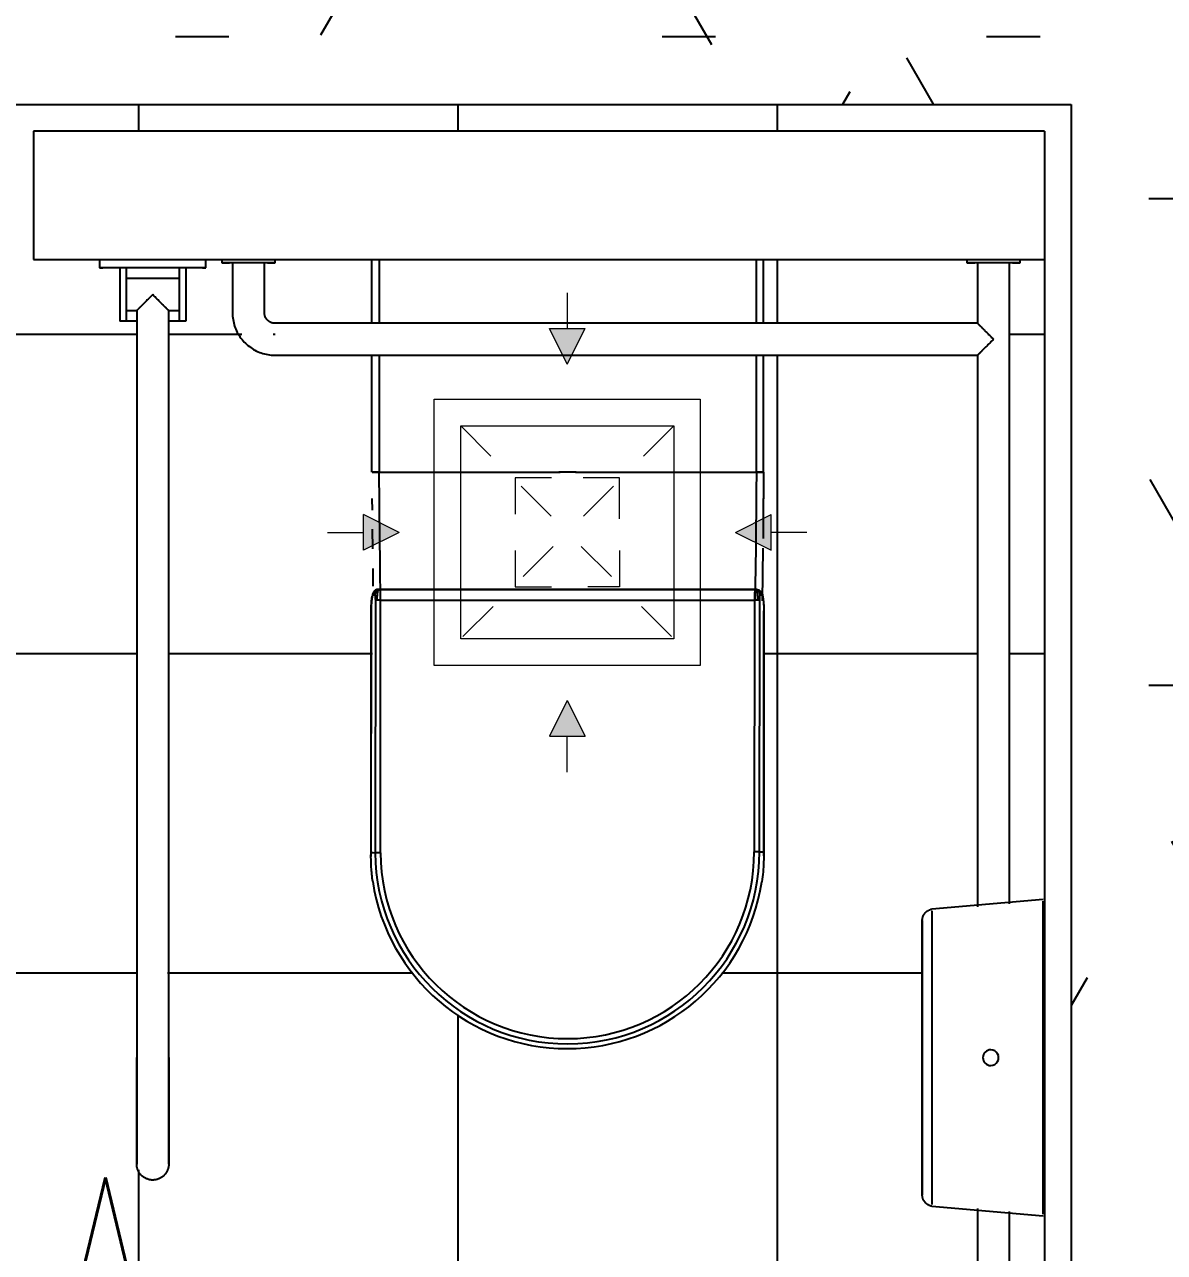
# Model space of a CAD drawing. Header units: millimetres. Extents: x -92759 to 184353, y -15225 to 86714.
# Drawn here: x 56768 to 57839, y 75162 to 76316 of the extents above; entities that cross this region are included whole.
import ezdxf

# ---------------------------------------------------------------- set-up
doc = ezdxf.new("R2010")
doc.units = ezdxf.units.MM
doc.linetypes.add('Aligning Line', pattern=[3.2004, 1.6002, -1.6002])
for name, color, linetype in [('0-1', 9, 'Continuous'), ('0-L4A', 1, 'Continuous'), ('A-_FLORPATT_H-1', 9, 'Continuous'), ('A-_GENM----_M', 9, 'Continuous'), ('A-_WALL----_E', 8, 'Continuous'), ('A-_WALL----_H-1', 9, 'Continuous'), ('A-_WALLPRTN_E', 8, 'Continuous'), ('A_--------_E-', 8, 'Continuous'), ('E-legend', 1, 'Continuous'), ('M-_SANIFIXR_E', 9, 'Continuous')]:
    doc.layers.add(name, color=color, linetype=linetype)
doc.layers.add('M-ACMV_EAG', color=7, linetype='Continuous', lineweight=25, true_color=0x999900)
doc.layers.add('M-ACMV_FCU-1', color=86, linetype='Continuous', lineweight=9)
doc.styles.add('Simplex', font='simplex_.ttf', dxfattribs={"width": 0.7, "height": 450})
pattern_1 = [(0, (-11670.95, 40338.29), (609.6, 152.4), [50.292, -406.908, 50.292, -406.908, -2438.4]), (0, (-11670.95, 40338.29), (609.6, 152.4), [-914.4, 50.292, -864.108, 50.292, -406.908, -1066.8]), (0, (-11670.95, 40338.29), (609.6, 152.4), [-2286, 50.292, -254.508, 50.292, -711.708]), (120, (-11442.35, 40414.49), (-436.7823, 451.7291), [50.292, -406.908, 50.292, -406.908, -2438.4]), (120, (-11442.35, 40414.49), (-436.7823, 451.7291), [-914.4, 50.292, -864.108, 50.292, -406.908, -1066.8]), (120, (-11442.35, 40414.49), (-436.7823, 451.7291), [-2286, 50.292, -254.508, 50.292, -711.708]), (240, (-11366.15, 40719.29), (-172.8177, -604.1291), [50.292, -406.908, 50.292, -406.908, -2438.4]), (240, (-11366.15, 40719.29), (-172.8177, -604.1291), [-914.4, 50.292, -864.108, 50.292, -406.908, -1066.8]), (240, (-11366.15, 40719.29), (-172.8177, -604.1291), [-2286, 50.292, -254.508, 50.292, -711.708])]

# ---------------------------------------------------------------- blocks, each defined once
blk = doc.blocks.new('NT - Grab Bar - Drop Down - Drop Down Grab Bar-7836942-BLK8_RHH_2ND STOREY PLAN')
at = {"layer": 'M-_SANIFIXR_E'}
for p, q in [((-50, 0), (-50, -8)), ((-46.8, -8), (-50, -8)), ((-50, -8), (-46.8, -8)), ((46.8, -8), (-46.8, -8)), ((-31, -8), (-31, -58)), ((-25, -8), (-25, -58)), ((25, -8), (25, -58)), ((31, -8), (31, -58)), ((46.8, -8), (50, -8)), ((50, -8), (46.8, -8)), ((50, -8), (50, 0)), ((25, -18), (-25, -18)), ((-25, -48), (-15, -48)), ((-15, -48), (-15, -750)), ((15, -750), (15, -48)), ((15, -48), (25, -48)), ((-25, -58), (-31, -58)), ((-15, -58), (-25, -58)), ((25, -58), (15, -58)), ((31, -58), (25, -58))]:
    blk.add_line(p, q, dxfattribs=at)
at = {"layer": 'M-_SANIFIXR_E', "flags": 128}
for points in [[(-15, -750), (-15, -754), (-15, -758), (-15, -762), (-15, -765.9), (-15, -769.9), (-15, -773.8), (-15, -777.6), (-15, -781.5), (-15, -785.2), (-15, -788.9), (-15, -792.6), (-15, -796.2), (-15, -799.7), (-15, -803.1), (-15, -806.5), (-15, -809.7), (-15, -812.9), (-15, -815.9), (-15, -818.9), (-15, -821.7), (-15, -824.5), (-15, -827.1), (-15, -829.6), (-15, -831.9), (-15, -834.1), (-15, -836.2), (-15, -838.2), (-15, -840), (-15, -841.7), (-15, -843.2), (-15, -844.6), (-15, -845.8), (-15, -846.9), (-15, -847.8), (-15, -848.5), (-15, -849.1), (-15, -849.6), (-15, -849.9), (-15, -850), (-15, -850)], [(-15, -850), (-15, -849.9), (-15, -849.7), (-15, -849.3), (-15, -848.7), (-15, -848), (-15, -847.1), (-15, -846.1), (-15, -844.9), (-15, -843.6), (-15, -842.1), (-15, -840.5), (-15, -838.7), (-15, -836.8), (-15, -834.7), (-15, -832.5), (-15, -830.2), (-15, -827.8), (-15, -825.2), (-15, -822.5), (-15, -819.7), (-15, -816.7), (-15, -813.7), (-15, -810.6), (-15, -807.4), (-15, -804), (-15, -800.6), (-15, -797.1), (-15, -793.6), (-15, -789.9), (-15, -786.2), (-15, -782.5), (-15, -778.7), (-15, -774.8), (-15, -770.9), (-15, -767), (-15, -763), (-15, -759.1), (-15, -755.1), (-15, -751.1), (-15, -750)], [(15, -750), (15, -754), (15, -758), (15, -762), (15, -765.9), (15, -769.9), (15, -773.8), (15, -777.6), (15, -781.5), (15, -785.2), (15, -788.9), (15, -792.6), (15, -796.2), (15, -799.7), (15, -803.1), (15, -806.5), (15, -809.7), (15, -812.9), (15, -815.9), (15, -818.9), (15, -821.7), (15, -824.5), (15, -827.1), (15, -829.6), (15, -831.9), (15, -834.1), (15, -836.2), (15, -838.2), (15, -840), (15, -841.7), (15, -843.2), (15, -844.6), (15, -845.8), (15, -846.9), (15, -847.8), (15, -848.5), (15, -849.1), (15, -849.6), (15, -849.9), (15, -850), (15, -850)], [(15, -850), (15, -849.9), (15, -849.7), (15, -849.3), (15, -848.7), (15, -848), (15, -847.1), (15, -846.1), (15, -844.9), (15, -843.6), (15, -842.1), (15, -840.5), (15, -838.7), (15, -836.8), (15, -834.7), (15, -832.5), (15, -830.2), (15, -827.8), (15, -825.2), (15, -822.5), (15, -819.7), (15, -816.7), (15, -813.7), (15, -810.6), (15, -807.4), (15, -804), (15, -800.6), (15, -797.1), (15, -793.6), (15, -789.9), (15, -786.2), (15, -782.5), (15, -778.7), (15, -774.8), (15, -770.9), (15, -767), (15, -763), (15, -759.1), (15, -755.1), (15, -751.1), (15, -750)], [(0, -865), (-0.6, -865), (-1.2, -865), (-1.8, -864.9), (-2.4, -864.8), (-3, -864.7), (-3.6, -864.6), (-4.1, -864.4), (-4.7, -864.2), (-5.3, -864), (-5.8, -863.8), (-6.4, -863.6), (-6.9, -863.3), (-7.5, -863), (-8, -862.7), (-8.5, -862.4), (-9, -862), (-9.4, -861.7), (-9.9, -861.3), (-10.3, -860.9), (-10.8, -860.5), (-11.2, -860), (-11.6, -859.6), (-11.9, -859.1), (-12.3, -858.6), (-12.6, -858.1), (-12.9, -857.6), (-13.2, -857.1), (-13.5, -856.5), (-13.8, -856), (-14, -855.4), (-14.2, -854.9), (-14.4, -854.3), (-14.5, -853.7), (-14.7, -853.1), (-14.8, -852.5), (-14.9, -852), (-14.9, -851.4), (-15, -850.8), (-15, -850.2), (-15, -850)], [(15, -850), (15, -850.6), (15, -851.2), (14.9, -851.8), (14.8, -852.4), (14.7, -853), (14.6, -853.6), (14.4, -854.1), (14.2, -854.7), (14, -855.3), (13.8, -855.8), (13.6, -856.4), (13.3, -856.9), (13, -857.5), (12.7, -858), (12.4, -858.5), (12, -859), (11.7, -859.4), (11.3, -859.9), (10.9, -860.3), (10.5, -860.8), (10, -861.2), (9.6, -861.6), (9.1, -861.9), (8.6, -862.3), (8.1, -862.6), (7.6, -862.9), (7.1, -863.2), (6.5, -863.5), (6, -863.8), (5.4, -864), (4.9, -864.2), (4.3, -864.4), (3.7, -864.5), (3.1, -864.7), (2.5, -864.8), (2, -864.9), (1.4, -864.9), (0.8, -865), (0.2, -865), (0, -865)]]:
    blk.add_lwpolyline(points, dxfattribs=at)
at = {"layer": 'M-_SANIFIXR_E'}
for points, knots in [([(0, -33), (-1, -34), (-2.9, -35.9), (-5.3, -38.3), (-6.9, -39.9), (-7.7, -40.8), (-8.4, -41.4), (-9.1, -42.1), (-9.7, -42.7), (-10.3, -43.3), (-10.9, -43.9), (-11.5, -44.5), (-12, -45), (-12.5, -45.5), (-13, -46), (-13.4, -46.4), (-13.8, -46.8), (-14.2, -47.2), (-14.5, -47.5), (-14.7, -47.7), (-14.9, -47.9), (-15, -48), (-15, -48)], [0, 0, 0, 0, 0.142857, 0.285714, 0.357143, 0.392857, 0.428571, 0.464286, 0.5, 0.535714, 0.571429, 0.607143, 0.642857, 0.678571, 0.714286, 0.75, 0.785714, 0.821429, 0.857143, 0.892857, 0.928571, 1, 1, 1, 1]), ([(15, -48), (15, -48), (14.9, -47.9), (14.7, -47.7), (14.5, -47.5), (14.2, -47.2), (13.8, -46.8), (13.4, -46.4), (13, -46), (12.5, -45.5), (12, -45), (11.5, -44.5), (10.9, -43.9), (10.3, -43.3), (9.5, -42.5), (8.6, -41.6), (7.7, -40.8), (6.9, -39.9), (5.3, -38.3), (2.9, -35.9), (1, -34), (0, -33)], [0, 0, 0, 0, 0.071429, 0.107143, 0.142857, 0.178571, 0.214286, 0.25, 0.285714, 0.321429, 0.357143, 0.392857, 0.428571, 0.464286, 0.5, 0.571429, 0.607143, 0.642857, 0.714286, 0.857143, 1, 1, 1, 1])]:
    blk.add_open_spline(points, degree=3, knots=knots, dxfattribs=at)
blk = doc.blocks.new('NT - Toilet Roll Holder - Jumbo - Paper Holder Jumbo-V22-BLK8_RHH_2ND STOREY PLAN')
at = {"layer": 'M-_SANIFIXR_E'}
for p, q in [((-148.7, -3.5), (-139.5, -107.9)), ((0, -3.5), (-147.2, -3.5)), ((147.2, -3.5), (0, -3.5)), ((139.5, -107.9), (148.7, -3.5)), ((-138.1, -107.9), (0, -107.9)), ((0, -107.9), (138.1, -107.9))]:
    blk.add_line(p, q, dxfattribs=at)
at = {"layer": 'M-_SANIFIXR_E', "flags": 128}
for points in [[(-128.8, -117), (-129.2, -117), (-129.6, -117), (-130.1, -116.9), (-130.5, -116.9), (-130.9, -116.8), (-131.4, -116.7), (-131.8, -116.6), (-132.2, -116.4), (-132.6, -116.3), (-133, -116.1), (-133.4, -116), (-133.8, -115.8), (-134.2, -115.6), (-134.6, -115.3), (-134.9, -115.1), (-135.3, -114.8), (-135.6, -114.6), (-136, -114.3), (-136.3, -114), (-136.6, -113.7), (-136.9, -113.4), (-137.2, -113), (-137.5, -112.7), (-137.7, -112.3), (-138, -112), (-138.2, -111.6), (-138.4, -111.2), (-138.6, -110.8), (-138.8, -110.4), (-139, -110), (-139.1, -109.6), (-139.2, -109.2), (-139.4, -108.8), (-139.5, -108.3), (-139.5, -107.9)], [(139.5, -107.9), (139.5, -108.4), (139.4, -108.8), (139.2, -109.2), (139.1, -109.6), (138.9, -110.1), (138.8, -110.5), (138.6, -110.9), (138.4, -111.2), (138.2, -111.6), (137.9, -112), (137.7, -112.4), (137.4, -112.7), (137.2, -113.1), (136.9, -113.4), (136.6, -113.7), (136.3, -114), (135.9, -114.3), (135.6, -114.6), (135.3, -114.9), (134.9, -115.1), (134.5, -115.3), (134.2, -115.6), (133.8, -115.8), (133.4, -116), (133, -116.2), (132.6, -116.3), (132.2, -116.5), (131.7, -116.6), (131.3, -116.7), (130.9, -116.8), (130.5, -116.9), (130, -116.9), (129.6, -117), (129.1, -117), (128.8, -117)], [(0, -117), (-5.1, -117), (-10.3, -117), (-15.4, -117), (-20.5, -117), (-25.6, -117), (-30.6, -117), (-35.6, -117), (-40.5, -117), (-45.4, -117), (-50.1, -117), (-54.8, -117), (-59.5, -117), (-64, -117), (-68.4, -117), (-72.7, -117), (-76.9, -117), (-81, -117), (-84.9, -117), (-88.7, -117), (-92.4, -117), (-95.9, -117), (-99.2, -117), (-102.4, -117), (-105.5, -117), (-108.3, -117), (-111, -117), (-113.6, -117), (-115.9, -117), (-118, -117), (-120, -117), (-121.8, -117), (-123.3, -117), (-124.7, -117), (-125.9, -117), (-126.9, -117), (-127.7, -117), (-128.2, -117), (-128.6, -117), (-128.7, -117), (-128.8, -117)], [(-128.8, -117), (-128.6, -117), (-128.3, -117), (-127.8, -117), (-127.1, -117), (-126.2, -117), (-125.1, -117), (-123.7, -117), (-122.2, -117), (-120.5, -117), (-118.6, -117), (-116.5, -117), (-114.2, -117), (-111.7, -117), (-109.1, -117), (-106.3, -117), (-103.3, -117), (-100.1, -117), (-96.8, -117), (-93.3, -117), (-89.7, -117), (-85.9, -117), (-82, -117), (-78, -117), (-73.8, -117), (-69.6, -117), (-65.2, -117), (-60.7, -117), (-56.1, -117), (-51.4, -117), (-46.7, -117), (-41.8, -117), (-36.9, -117), (-32, -117), (-26.9, -117), (-21.9, -117), (-16.8, -117), (-11.7, -117), (-6.5, -117), (-1.4, -117), (0, -117)], [(0, -117), (5.1, -117), (10.3, -117), (15.4, -117), (20.5, -117), (25.6, -117), (30.6, -117), (35.6, -117), (40.5, -117), (45.4, -117), (50.1, -117), (54.8, -117), (59.5, -117), (64, -117), (68.4, -117), (72.7, -117), (76.9, -117), (81, -117), (84.9, -117), (88.7, -117), (92.4, -117), (95.9, -117), (99.2, -117), (102.4, -117), (105.5, -117), (108.3, -117), (111, -117), (113.6, -117), (115.9, -117), (118, -117), (120, -117), (121.8, -117), (123.3, -117), (124.7, -117), (125.9, -117), (126.9, -117), (127.7, -117), (128.2, -117), (128.6, -117), (128.7, -117), (128.8, -117)], [(128.8, -117), (128.6, -117), (128.3, -117), (127.8, -117), (127.1, -117), (126.2, -117), (125.1, -117), (123.7, -117), (122.2, -117), (120.5, -117), (118.6, -117), (116.5, -117), (114.2, -117), (111.7, -117), (109.1, -117), (106.3, -117), (103.3, -117), (100.1, -117), (96.8, -117), (93.3, -117), (89.7, -117), (85.9, -117), (82, -117), (78, -117), (73.8, -117), (69.6, -117), (65.2, -117), (60.7, -117), (56.1, -117), (51.4, -117), (46.7, -117), (41.8, -117), (36.9, -117), (32, -117), (26.9, -117), (21.9, -117), (16.8, -117), (11.7, -117), (6.5, -117), (1.4, -117), (0, -117)]]:
    blk.add_lwpolyline(points, dxfattribs=at)
at = {"layer": 'M-_SANIFIXR_E'}
for start, end in [(360, 180), (180, 360)]:
    blk.add_arc((0, -52.6), 7.38, start, end, dxfattribs=at)
blk = doc.blocks.new('NT - Grab Bar - Handicapped - Handicap Grab Bar On Wall-V23-BLK8_RHH_2ND STOREY PLAN')
at = {"layer": 'M-_SANIFIXR_E'}
for p, q in [((-775, 0), (-775, -3)), ((-725, -3), (-725, 0)), ((-75, 0), (-75, -3)), ((-25, -3), (-25, 0)), ((-775, -3), (-767.7, -3)), ((-725, -3), (-775, -3)), ((-765, -3), (-765, -50)), ((-735, -50), (-735, -3)), ((-732.3, -3), (-725, -3)), ((-75, -3), (-67.7, -3)), ((-25, -3), (-75, -3)), ((-65, -3), (-65, -60)), ((-35, -605.6), (-35, -3)), ((-32.3, -3), (-25, -3)), ((-65, -60), (-725, -60)), ((-725, -90), (-65, -90)), ((-65, -90), (-65, -608.2)), ((-65, -891.8), (-65, -1125)), ((-35, -1125), (-35, -894.4)), ((-3, -1132.3), (-3, -1125)), ((-3, -1125), (-3, -1132.3)), ((-3, -1175), (-3, -1125)), ((-3, -1125), (-3, -1132.3)), ((-3, -1132.3), (-3, -1125)), ((-3, -1125), (-3, -1132.3)), ((-3, -1135), (-25, -1135)), ((-3, -1135), (-25, -1135)), ((-3, -1135), (-25, -1135)), ((-25, -1165), (-3, -1165)), ((-25, -1165), (-3, -1165)), ((-25, -1165), (-3, -1165)), ((-3, -1175), (-3, -1167.7)), ((-3, -1167.7), (-3, -1175)), ((-3, -1167.7), (-3, -1175)), ((-3, -1175), (-3, -1167.7)), ((-3, -1167.7), (-3, -1175))]:
    blk.add_line(p, q, dxfattribs=at)
at = {"layer": 'M-_SANIFIXR_E', "flags": 128}
for points in [[(-765, -50), (-765, -51.6), (-764.9, -53.2), (-764.7, -54.8), (-764.5, -56.4), (-764.2, -57.9), (-763.9, -59.5), (-763.4, -61.1), (-763, -62.6), (-762.4, -64.1), (-761.8, -65.6), (-761.2, -67), (-760.5, -68.5), (-759.7, -69.9), (-758.9, -71.2), (-758, -72.6), (-757.1, -73.9), (-756.1, -75.2), (-755.1, -76.4), (-754, -77.6), (-752.9, -78.7), (-751.7, -79.8), (-750.5, -80.8), (-749.2, -81.8), (-747.9, -82.8), (-746.6, -83.7), (-745.2, -84.5), (-743.9, -85.3), (-742.4, -86), (-741, -86.7), (-739.5, -87.3), (-738, -87.8), (-736.5, -88.3), (-734.9, -88.7), (-733.4, -89.1), (-731.8, -89.4), (-730.2, -89.7), (-728.6, -89.8), (-727, -89.9), (-725.4, -90), (-725, -90)], [(-725, -60), (-725.4, -60), (-725.8, -60), (-726.2, -59.9), (-726.6, -59.9), (-727, -59.8), (-727.4, -59.7), (-727.8, -59.6), (-728.1, -59.5), (-728.5, -59.4), (-728.9, -59.2), (-729.3, -59), (-729.6, -58.9), (-730, -58.7), (-730.3, -58.5), (-730.6, -58.3), (-731, -58), (-731.3, -57.8), (-731.6, -57.5), (-731.9, -57.2), (-732.2, -57), (-732.4, -56.7), (-732.7, -56.4), (-733, -56.1), (-733.2, -55.7), (-733.4, -55.4), (-733.6, -55.1), (-733.8, -54.7), (-734, -54.4), (-734.2, -54), (-734.3, -53.6), (-734.5, -53.2), (-734.6, -52.9), (-734.7, -52.5), (-734.8, -52.1), (-734.9, -51.7), (-734.9, -51.3), (-735, -50.9), (-735, -50.5), (-735, -50.1), (-735, -50)], [(-65, -1125), (-65, -1126.6), (-64.9, -1128.2), (-64.7, -1129.8), (-64.5, -1131.4), (-64.2, -1132.9), (-63.9, -1134.5), (-63.4, -1136.1), (-63, -1137.6), (-62.4, -1139.1), (-61.8, -1140.6), (-61.2, -1142), (-60.5, -1143.5), (-59.7, -1144.9), (-58.9, -1146.2), (-58, -1147.6), (-57.1, -1148.9), (-56.1, -1150.2)], [(-25, -1135), (-25.4, -1135), (-25.8, -1135), (-26.2, -1134.9), (-26.6, -1134.9), (-27, -1134.8), (-27.4, -1134.7), (-27.8, -1134.6), (-28.1, -1134.5), (-28.5, -1134.4), (-28.9, -1134.2), (-29.3, -1134), (-29.6, -1133.9), (-30, -1133.7), (-30.3, -1133.5), (-30.6, -1133.3), (-31, -1133), (-31.3, -1132.8), (-31.6, -1132.5), (-31.9, -1132.2), (-32.2, -1132), (-32.4, -1131.7), (-32.7, -1131.4), (-33, -1131.1), (-33.2, -1130.7), (-33.4, -1130.4), (-33.6, -1130.1), (-33.8, -1129.7), (-34, -1129.4), (-34.2, -1129), (-34.3, -1128.6), (-34.5, -1128.2), (-34.6, -1127.9), (-34.7, -1127.5), (-34.8, -1127.1), (-34.9, -1126.7), (-34.9, -1126.3), (-35, -1125.9), (-35, -1125.5), (-35, -1125.1), (-35, -1125)], [(-65, -1150), (-65, -1149.4), (-65, -1148.8), (-64.9, -1148.2), (-64.8, -1147.6), (-64.7, -1147), (-64.6, -1146.4), (-64.4, -1145.9), (-64.2, -1145.3), (-64, -1144.7), (-63.8, -1144.2), (-63.6, -1143.6), (-63.3, -1143.1), (-63, -1142.5), (-62.7, -1142), (-62.4, -1141.5), (-62, -1141), (-61.7, -1140.6), (-61.3, -1140.1), (-60.9, -1139.7), (-60.5, -1139.2), (-60, -1138.8), (-59.6, -1138.4), (-59.1, -1138.1), (-58.6, -1137.7), (-58.1, -1137.4), (-57.6, -1137.1), (-57.1, -1136.8), (-56.5, -1136.5), (-56, -1136.2), (-55.4, -1136), (-54.9, -1135.8), (-54.3, -1135.6), (-53.7, -1135.5), (-53.1, -1135.3), (-52.5, -1135.2), (-52, -1135.1), (-51.4, -1135.1), (-50.8, -1135), (-50.2, -1135), (-50, -1135)], [(-25, -1135), (-26, -1135), (-27, -1135), (-28, -1135), (-29, -1135), (-30, -1135), (-30.9, -1135), (-31.9, -1135), (-32.9, -1135), (-33.8, -1135), (-34.7, -1135), (-35.6, -1135), (-36.5, -1135), (-37.4, -1135), (-38.3, -1135), (-39.1, -1135), (-39.9, -1135), (-40.7, -1135), (-41.5, -1135), (-42.2, -1135), (-42.9, -1135), (-43.6, -1135), (-44.3, -1135), (-44.9, -1135), (-45.5, -1135), (-46, -1135), (-46.6, -1135), (-47, -1135), (-47.5, -1135), (-47.9, -1135), (-48.3, -1135), (-48.6, -1135), (-49, -1135), (-49.2, -1135), (-49.4, -1135), (-49.6, -1135), (-49.8, -1135), (-49.9, -1135), (-50, -1135), (-50, -1135)], [(-50, -1135), (-50, -1135), (-49.9, -1135), (-49.8, -1135), (-49.7, -1135), (-49.5, -1135), (-49.3, -1135), (-49, -1135), (-48.7, -1135), (-48.4, -1135), (-48, -1135), (-47.6, -1135), (-47.2, -1135), (-46.7, -1135), (-46.2, -1135), (-45.6, -1135), (-45.1, -1135), (-44.4, -1135), (-43.8, -1135), (-43.1, -1135), (-42.4, -1135), (-41.7, -1135), (-40.9, -1135), (-40.1, -1135), (-39.3, -1135), (-38.5, -1135), (-37.7, -1135), (-36.8, -1135), (-35.9, -1135), (-35, -1135), (-34.1, -1135), (-33.1, -1135), (-32.2, -1135), (-31.2, -1135), (-30.2, -1135), (-29.2, -1135), (-28.3, -1135), (-27.3, -1135), (-26.3, -1135), (-25.3, -1135), (-25, -1135)], [(-50, -1165), (-50.6, -1165), (-51.2, -1165), (-51.8, -1164.9), (-52.4, -1164.8), (-53, -1164.7), (-53.6, -1164.6), (-54.1, -1164.4), (-54.7, -1164.2), (-55.3, -1164), (-55.8, -1163.8), (-56.4, -1163.6), (-56.9, -1163.3), (-57.5, -1163), (-58, -1162.7), (-58.5, -1162.4), (-59, -1162), (-59.4, -1161.7), (-59.9, -1161.3), (-60.3, -1160.9), (-60.8, -1160.5), (-61.2, -1160), (-61.6, -1159.6), (-61.9, -1159.1), (-62.3, -1158.6), (-62.6, -1158.1), (-62.9, -1157.6), (-63.2, -1157.1), (-63.5, -1156.5), (-63.8, -1156), (-64, -1155.4), (-64.2, -1154.9), (-64.4, -1154.3), (-64.5, -1153.7), (-64.7, -1153.1), (-64.8, -1152.5), (-64.9, -1152), (-64.9, -1151.4), (-65, -1150.8), (-65, -1150.2), (-65, -1150)], [(-50, -1165), (-50, -1165), (-49.9, -1165), (-49.8, -1165), (-49.7, -1165), (-49.5, -1165), (-49.3, -1165), (-49, -1165), (-48.7, -1165), (-48.4, -1165), (-48, -1165), (-47.6, -1165), (-47.2, -1165), (-46.7, -1165), (-46.2, -1165), (-45.6, -1165), (-45.1, -1165), (-44.4, -1165), (-43.8, -1165), (-43.1, -1165), (-42.4, -1165), (-41.7, -1165), (-40.9, -1165), (-40.1, -1165), (-39.3, -1165), (-38.5, -1165), (-37.7, -1165), (-36.8, -1165), (-35.9, -1165), (-35, -1165), (-34.1, -1165), (-33.1, -1165), (-32.2, -1165), (-31.2, -1165), (-30.2, -1165), (-29.2, -1165), (-28.3, -1165), (-27.3, -1165), (-26.3, -1165), (-25.3, -1165), (-25, -1165)], [(-25, -1165), (-26, -1165), (-27, -1165), (-28, -1165), (-29, -1165), (-30, -1165), (-30.9, -1165), (-31.9, -1165), (-32.9, -1165), (-33.8, -1165), (-34.7, -1165), (-35.6, -1165), (-36.5, -1165), (-37.4, -1165), (-38.3, -1165), (-39.1, -1165), (-39.9, -1165), (-40.7, -1165), (-41.5, -1165), (-42.2, -1165), (-42.9, -1165), (-43.6, -1165), (-44.3, -1165), (-44.9, -1165), (-45.5, -1165), (-46, -1165), (-46.6, -1165), (-47, -1165), (-47.5, -1165), (-47.9, -1165), (-48.3, -1165), (-48.6, -1165), (-49, -1165), (-49.2, -1165), (-49.4, -1165), (-49.6, -1165), (-49.8, -1165), (-49.9, -1165), (-50, -1165), (-50, -1165)], [(-42.4, -1161), (-41, -1161.7), (-39.5, -1162.3), (-38, -1162.8)], [(-33.4, -1164.1), (-31.8, -1164.4), (-30.2, -1164.7), (-28.6, -1164.8), (-27, -1164.9), (-25.4, -1165), (-25, -1165)]]:
    blk.add_lwpolyline(points, dxfattribs=at)
at = {"layer": 'M-_SANIFIXR_E'}
for points, knots in [([(-65, -60), (-65, -60), (-64.9, -60.1), (-64.7, -60.3), (-64.5, -60.5), (-64.2, -60.8), (-63.8, -61.2), (-63.4, -61.6), (-63, -62), (-62.5, -62.5), (-61.8, -63.2), (-61.1, -63.9), (-60.3, -64.7), (-59.7, -65.3), (-59.1, -65.9), (-58.4, -66.6), (-57.8, -67.3), (-56.9, -68.1), (-55.3, -69.7), (-52.9, -72.1), (-51, -74), (-50, -75)], [-1, -1, -1, -1, -0.928571, -0.892857, -0.857143, -0.821429, -0.785714, -0.75, -0.714286, -0.678571, -0.642857, -0.571429, -0.535714, -0.5, -0.464286, -0.428571, -0.392857, -0.357143, -0.285714, -0.142857, 0, 0, 0, 0]), ([(-50, -75), (-51, -76), (-52.9, -77.9), (-55.3, -80.3), (-56.9, -81.9), (-57.8, -82.7), (-58.4, -83.4), (-59.1, -84.1), (-59.7, -84.7), (-60.3, -85.3), (-60.9, -85.9), (-61.5, -86.5), (-62, -87), (-62.5, -87.5), (-63, -88), (-63.4, -88.4), (-63.8, -88.8), (-64.2, -89.2), (-64.5, -89.5), (-64.7, -89.7), (-64.9, -89.9), (-65, -90), (-65, -90)], [-1, -1, -1, -1, -0.857143, -0.714286, -0.642857, -0.607143, -0.571429, -0.535714, -0.5, -0.464286, -0.428571, -0.392857, -0.357143, -0.321429, -0.285714, -0.25, -0.214286, -0.178571, -0.142857, -0.107143, -0.071429, 0, 0, 0, 0])]:
    blk.add_open_spline(points, degree=3, knots=knots, dxfattribs=at)
blk = doc.blocks.new('NT - WC - Seat Handicap - 213809_dwg_006989-V24-BLK8_RHH_2ND STOREY PLAN')
at = {"layer": 'A_--------_E-'}
for p, q in [((259.4, 12.6), (28.4, 12.6)), ((31.7, 12.5), (259.4, 12.5)), ((269.4, 8.6), (31.7, 8.6)), ((31.8, 3.6), (269.4, 3.6)), ((269.4, 3.6), (269.4, 8.6)), ((269.4, 3.6), (269.4, -347.5)), ((274.4, 10.7), (274.4, 9.2)), ((279.4, 4.2), (279.4, 5.7)), ((279.4, 4.2), (279.4, 5.7)), ((279.4, -348.1), (279.4, 4.2)), ((279.4, 4.2), (279.4, -348.1)), ((29.3, -356.4), (259.4, -356.4)), ((33, -352.5), (33, -347.5)), ((269.4, -347.5), (33, -347.5)), ((33, -352.5), (269.4, -352.5)), ((259.4, -356.4), (33, -356.4)), ((269.4, -352.5), (269.4, -347.5)), ((274.4, -353.1), (274.4, -354.6)), ((279.4, -349.6), (279.4, -348.1)), ((279.4, -349.6), (279.4, -348.1))]:
    blk.add_line(p, q, dxfattribs=at)
at = {"layer": 'A_--------_E-', "flags": 128}
for points in [[(31.7, 8.6), (31.7, 10.6), (31.7, 12.5)], [(279.4, 5.7), (279.2, 7.1), (278.6, 8.5), (277.7, 9.5), (276.9, 10.2), (276.1, 10.6), (274.6, 11.2), (272.3, 11.7), (270.2, 12), (267.7, 12.3), (263.6, 12.5), (259.4, 12.6)], [(33, -352.5), (33, -354.4), (33, -356.4)], [(279.4, -349.6), (279.2, -351), (278.6, -352.4), (277.7, -353.4), (276.9, -354.1), (276.1, -354.5), (274.6, -355.1), (272.3, -355.6), (270.2, -355.9), (267.8, -356.1), (263.6, -356.4), (259.4, -356.4)]]:
    blk.add_lwpolyline(points, dxfattribs=at)
at = {"layer": 'A_--------_E-'}
for radius, start, end in [(185, 98.7637, 261.2447), (180.5, 90.4021, 269.9997), (175.6, 90.4077, 269.9997)]:
    blk.add_arc((33, -171.9), radius, start, end, dxfattribs=at)
for centre, start_param, end_param in [((274.4, 5.7), 3.141593, 4.712389), ((274.4, 4.2), 3.141593, 4.712389), ((274.4, -348.1), 1.570796, 3.141593), ((274.4, -349.6), 1.570796, 3.141593)]:
    blk.add_ellipse(centre, major_axis=(-5, 0), ratio=0.992546, start_param=start_param, end_param=end_param, dxfattribs=at)
for points in [[(4.8, 10.9), (9.3, 11.5), (18.3, 12.4), (27.3, 12.6), (31.7, 12.5)], [(31.8, 3.6), (31.8, 4.2), (31.8, 5.4), (31.8, 7), (31.7, 8.2), (31.7, 8.5), (31.7, 8.6)], [(269.4, 3.6), (270, 3.6), (270.7, 3.6), (271.3, 3.6)], [(33, -356.4), (29.9, -356.5), (23.6, -356.4), (14.2, -355.9), (8, -355.2), (4.9, -354.8)], [(271.3, -347.5), (270.7, -347.5), (270, -347.5), (269.4, -347.5)]]:
    blk.add_open_spline(points, degree=3, dxfattribs=at)
for points, knots in [([(259.4, 12.5), (261.1, 12.5), (264.6, 12.4), (269.6, 12.1), (273.4, 11.5), (274.4, 10.9), (274.4, 10.7)], [0, 0, 0, 0, 0.222222, 0.444444, 0.722222, 1, 1, 1, 1]), ([(274.4, 9.2), (274.4, 9.1), (273.8, 8.9), (271.7, 8.6), (270.1, 8.6), (269.4, 8.6)], [0, 0, 0, 0, 0.4, 0.7, 1, 1, 1, 1]), ([(279.4, 5.7), (279.4, 5.8), (279.2, 6), (278, 6.5), (275, 6.9), (271.4, 7.2), (269.4, 7.3)], [0, 0, 0, 0, 0.1111111, 0.2222222, 0.4444444, 0.6666667, 0.6666667, 0.6666667, 0.6666667]), ([(271.3, 3.6), (272, 3.6), (273.8, 3.7), (276.6, 3.8), (278.8, 4), (279.4, 4.2), (279.4, 4.2)], [0.1250205, 0.1250205, 0.1250205, 0.1250205, 0.25, 0.5, 0.75, 1, 1, 1, 1]), ([(274.4, -354.6), (274.4, -354.8), (273.7, -355.2), (270.9, -355.8), (265.9, -356.3), (261.5, -356.4), (259.4, -356.4)], [0, 0, 0, 0, 0.222222, 0.444444, 0.722222, 1, 1, 1, 1]), ([(269.4, -351.2), (270.4, -351.1), (273.7, -350.9), (278.1, -350.4), (279.4, -349.9), (279.4, -349.6)], [0.3333333, 0.3333333, 0.3333333, 0.3333333, 0.4444444, 0.7222222, 1, 1, 1, 1]), ([(269.4, -352.5), (270.4, -352.5), (272.2, -352.6), (274, -352.8), (274.4, -353), (274.4, -353.1)], [0, 0, 0, 0, 0.4, 0.7, 1, 1, 1, 1]), ([(279.4, -348.1), (279.4, -348.1), (279.2, -348), (278.5, -347.9), (276.6, -347.7), (273.8, -347.6), (272, -347.5), (271.3, -347.5)], [0, 0, 0, 0, 0.125, 0.25, 0.5, 0.75, 0.8749408, 0.8749408, 0.8749408, 0.8749408])]:
    blk.add_open_spline(points, degree=3, knots=knots, dxfattribs=at)
blk = doc.blocks.new('NT - WC - Seat Handicap - WC - Seat Handicap-V25-BLK8_RHH_2ND STOREY PLAN')
at = {"rotation": 89.96379154093428}
blk.add_blockref('NT - WC - Seat Handicap - 213809_dwg_006989-V24-BLK8_RHH_2ND STOREY PLAN', (-172.4, -589.4), dxfattribs=at)
blk = doc.blocks.new('NT - WC - Handicap - WC - Handicap-7837072-BLK8_RHH_2ND STOREY PLAN')
at = {"layer": 'M-_SANIFIXR_E'}
for p, q in [((-184, -60), (-184, 0)), ((-177.2, 0), (-177.2, -60)), ((177.2, -60.2), (177.2, 0)), ((184, -60.2), (184, 0)), ((-184, -200), (-184, -90)), ((-177.2, -90), (-177.2, -200)), ((177.2, -200), (177.2, -89.8)), ((184, -200), (184, -89.8)), ((8, -200), (-8.5, -200)), ((184, -200), (184, -224.8)), ((-184, -224.6), (-183.9, -235.6)), ((-183.7, -253.4), (-183.5, -271.9)), ((183, -320.8), (183.6, -271.2)), ((-183.3, -290.5), (-183.1, -306.9))]:
    blk.add_line(p, q, dxfattribs=at)
at = {"layer": 'M-_SANIFIXR_E', "flags": 128}
for points in [[(-177.2, -200), (-178.7, -200), (-180.2, -200), (-181.5, -200), (-182.5, -200), (-183.3, -200), (-183.8, -200)], [(-177.2, -200), (-106.3, -200), (-35.4, -200), (-7.1, -200)], [(7.1, -200), (35.4, -200), (106.3, -200), (177.2, -200)], [(177.2, -200), (177, -217.8), (176.9, -235.6), (176.7, -253.3), (176.5, -271.1), (176.3, -288.9), (176.1, -306.7), (176, -320.2)], [(183.8, -200), (183.3, -200), (182.5, -200), (181.5, -200), (180.2, -200), (178.7, -200), (177.2, -200)], [(183.7, -262.3), (183.9, -235.3), (184, -224.6)]]:
    blk.add_lwpolyline(points, dxfattribs=at)
at = {"layer": 'M-_SANIFIXR_E'}
for points in [[(-183.3, -200), (-183.5, -200), (-183.7, -200), (-183.8, -200)], [(183.8, -200), (183.7, -200), (183.5, -200), (183.3, -200)], [(-176, -320), (-176, -317.6), (-176, -315.3), (-176, -312.9)]]:
    blk.add_open_spline(points, degree=3, dxfattribs=at)
for points, knots in [([(-183.8, -200), (-183.7, -200), (-183.4, -200), (-182.6, -200), (-181.3, -200), (-179.5, -200), (-178, -200), (-177.2, -200)], [0.1428571, 0.1428571, 0.1428571, 0.1428571, 0.2857143, 0.4285714, 0.5714286, 0.7857143, 1, 1, 1, 1]), ([(-176.1, -310.2), (-176.1, -309), (-176.2, -296), (-176.4, -277), (-176.7, -253.3), (-176.9, -235.6), (-177, -217.8), (-177.2, -205.9), (-177.2, -200)], [-0.688702, -0.688702, -0.688702, -0.688702, -0.6666667, -0.4444444, -0.3333333, -0.2222222, -0.1111111, 0, 0, 0, 0]), ([(177.2, -200), (178.3, -200), (179.8, -200), (181.5, -200), (182.8, -200), (183.5, -200), (183.8, -200), (183.8, -200)], [0, 0, 0, 0, 0.2857143, 0.4285714, 0.5714286, 0.7857143, 0.8571429, 0.8571429, 0.8571429, 0.8571429])]:
    blk.add_open_spline(points, degree=3, knots=knots, dxfattribs=at)
blk = doc.blocks.new('IDA - Rect Box_Furn - 900 x 200mm HC Cubical Box-9750619-BLK8_RHH_2ND STOREY PLAN')
at = {"layer": 'A-_GENM----_M'}
for p, q in [((0, 120.7), (-950, 120.7)), ((-950, 120.7), (-950, 0)), ((-950, 0), (0, 0))]:
    blk.add_line(p, q, dxfattribs=at)
blk = doc.blocks.new('A$C3019c3af')
at = {"layer": 'A-_FLORPATT_H-1'}
h = blk.add_hatch(dxfattribs=at)
h.set_pattern_fill('FP_23', color=256, style=0, pattern_type=2)
h.set_pattern_definition([(0, (-26825, 42125), (0, 300), []), (90, (-26825, 42125), (-300, 2e-14), [])])
h.paths.add_polyline_path([(-25089.2, 42483.5), (-25090, 42483.5), (-25089.2, 42485.3)])
h.paths.add_polyline_path([(-27725, 41225), (-24975, 41225), (-24976, 42189.8), (-25011, 42191.3), (-25010.4, 42191.9), (-25012.1, 42193.9), (-25012.1, 42194.5), (-25016.3, 42192.5), (-25016.4, 42191.6), (-25022.2, 42193.8), (-25023.9, 42196.5), (-25025.6, 42200.5), (-25026.9, 42200.8), (-25030, 42200.4), (-25031.4, 42197.5), (-25033.4, 42202.6), (-25031.4, 42204.3), (-25026.9, 42205.9), (-25033.4, 42215.2), (-25036, 42221.6), (-25034.9, 42222.6), (-25037.5, 42229.3), (-25038, 42229.3), (-25038, 42462.4), (-25087.2, 42468.2), (-25089.1, 42478.9), (-25090, 42630.9), (-25088.8, 42735.6), (-25086.1, 42740.7), (-25080.5, 42742.4), (-25038, 42746.1), (-25038, 43264.3), (-25239, 43264.3), (-25240.7, 43060.3), (-25239.8, 43056.4), (-25239.8, 43055), (-25240.6, 43039.1), (-25238.8, 43024.1), (-25240.6, 42769.6), (-25249, 42737), (-25256.8, 42718.2), (-25269.5, 42695.7), (-25282.2, 42678.8), (-25297.2, 42663), (-25314.4, 42648.8), (-25333.2, 42636.7), (-25352.9, 42627.1), (-25373.2, 42620.1), (-25388.8, 42616.4), (-25408, 42613.7), (-25432.3, 42613.4), (-25458, 42616.4), (-25480.9, 42622.3), (-25500.6, 42630), (-25519.7, 42640.2), (-25537.8, 42652.8), (-25554.3, 42667.5), (-25567.3, 42682), (-25579.3, 42698.8), (-25590.8, 42719.7), (-25599, 42740.5), (-25604, 42758.9), (-25607.6, 42783.2), (-25607.9, 42808.5), (-25606.2, 43047.5), (-25605, 43047.6), (-25606.5, 43074.3), (-25609.6, 43264.3), (-25698, 43264.8), (-25698, 43266.3), (-25705.7, 43266.3), (-25707, 43266.3), (-25712.3, 43270.9), (-25733.4, 43287.3), (-25733.5, 43289.9), (-25734.2, 43291.7), (-25736, 43296.6), (-25734.9, 43297.6), (-25737.5, 43304.3), (-25738, 43304.3), (-25738, 43351.3), (-25740.7, 43351.3), (-25740.7, 43354.3), (-25766.2, 43354.3), (-25766.2, 43346.3), (-25782, 43346.3), (-25782, 43296.3), (-25798, 43296.3), (-25799.6, 42502.6), (-25802.6, 42495.7), (-25807.6, 42492), (-25810.2, 42491.6), (-25817.4, 42491.4), (-25819, 42495.7), (-25821.4, 42493.5), (-25825.4, 42497.8), (-25826.9, 42501.1), (-25827.6, 42513.5), (-25828, 42549.2), (-25828, 43296.3), (-25844, 43296.3), (-25844, 43346.3), (-25859.8, 43346.3), (-25859.8, 43354.3), (-25925, 43354.3), (-25925, 43475), (-24950, 43475), (-24950, 43500), (-27750, 43500), (-27750, 43475), (-27725, 43475), (-27725, 43434.2)])
h.paths.add_polyline_path([(-25022.2, 42192.5), (-25028, 42194.5), (-25025.4, 42194.5), (-25022.9, 42192.9)])
h.paths.add_polyline_path([(-25029.5, 42207.9), (-25030.1, 42213.1), (-25030.4, 42211.2), (-25030, 42209.7)])
h.paths.add_polyline_path([(-25010, 42229.3), (-25012.4, 42229.3), (-25010.4, 42226.9)])
h.paths.add_polyline_path([(-24998, 42217.3), (-24996.5, 42218.8), (-24976, 42218.8), (-24976.5, 42457.1), (-25008, 42459.7), (-25008.5, 42229.3), (-25010, 42229.3), (-25006.6, 42222), (-25002.4, 42218.8)])
h.paths.add_polyline_path([(-25017.5, 42226), (-25017.5, 42229.3), (-25018.7, 42228.5)])
h.paths.add_polyline_path([(-25813, 42492.1), (-25813, 42494.9), (-25814.8, 42494.9)])
h.paths.add_polyline_path([(-25008, 42748.7), (-24975, 42753), (-24975, 43354.3), (-25005.3, 43354.3), (-25005.3, 43351.3), (-25008, 43351.3), (-25008, 42748.8)])
h.paths.add_polyline_path([(-25729.5, 43282.9), (-25729.8, 43287.7), (-25730.1, 43285), (-25729.5, 43283.1)])
h.paths.add_polyline_path([(-25698, 43283.2), (-25698, 43286.8), (-25701.3, 43284.7)])
h.paths.add_polyline_path([(-25703.5, 43288.5), (-25704.3, 43291.2), (-25707.5, 43292.3), (-25709.2, 43293.5), (-25712, 43291.7), (-25705.9, 43288.9)])
h.paths.add_polyline_path([(-25698, 43289.9), (-25698, 43292.3), (-25702.9, 43291.5), (-25698.9, 43290.2)])
h.paths.add_polyline_path([(-25710, 43304.3), (-25712.4, 43304.3), (-25710.4, 43301.9)])
h.paths.add_polyline_path([(-25698, 43292.3), (-25698, 43294.3), (-25607, 43294.3), (-25607.8, 43354.3), (-25705.3, 43354.3), (-25705.3, 43351.3), (-25708, 43351.3), (-25708.5, 43304.3), (-25710, 43304.3), (-25708, 43298.6), (-25702.3, 43293.7), (-25699.6, 43292.8)])
h.paths.add_polyline_path([(-25036.7, 43293), (-25038, 43351.3), (-25040.7, 43351.3), (-25040.7, 43354.3), (-25239.2, 43354.3), (-25239, 43294.3), (-25036.7, 43293)])
h.paths.add_polyline_path([(-25717.5, 43301), (-25717.5, 43304.3), (-25718.7, 43303.5)])
at = {"layer": 'A-_WALL----_H-1'}
h = blk.add_hatch(dxfattribs=at)
h.set_pattern_fill('FP_8', color=256, style=0, pattern_type=2)
h.set_pattern_definition(pattern_1)
h.paths.add_polyline_path([(-24800, 41200), (-24800, 46400), (-24950, 46400), (-24950, 41200)])
h = blk.add_hatch(dxfattribs=at)
h.set_pattern_fill('FP_8', color=256, style=0, pattern_type=2)
h.set_pattern_definition(pattern_1)
h.paths.add_polyline_path([(-27725, 43500), (-24950, 43500), (-24950, 43650), (-27750, 43650), (-27750, 43500)])
at = {"layer": 'A-_WALL----_E'}
for p, q in [((-24975, 43500), (-24950, 43500)), ((-24950, 43500), (-24950, 41200))]:
    blk.add_line(p, q, dxfattribs=at)
at = {"layer": 'A-_WALLPRTN_E'}
for p, q in [((-27725, 43500), (-24975, 43500)), ((-24975, 43475), (-24975, 41225))]:
    blk.add_line(p, q, dxfattribs=at)
at = {"layer": 'A-_GENM----_M'}
blk.add_blockref('IDA - Rect Box_Furn - 900 x 200mm HC Cubical Box-9750619-BLK8_RHH_2ND STOREY PLAN', (-24975, 43354.3), dxfattribs=at)
at = {"layer": 'M-_SANIFIXR_E'}
for name, p in [('NT - Grab Bar - Drop Down - Drop Down Grab Bar-7836942-BLK8_RHH_2ND STOREY PLAN', (-25813, 43354.3)), ('NT - Grab Bar - Handicapped - Handicap Grab Bar On Wall-V23-BLK8_RHH_2ND STOREY PLAN', (-24973, 43354.3)), ('NT - WC - Handicap - WC - Handicap-7837072-BLK8_RHH_2ND STOREY PLAN', (-25423, 43354.3)), ('NT - WC - Seat Handicap - WC - Seat Handicap-V25-BLK8_RHH_2ND STOREY PLAN', (-25423, 43354.3))]:
    blk.add_blockref(name, p, dxfattribs=at)
at = {"layer": 'M-_SANIFIXR_E', "rotation": 269.9999999999997}
blk.add_blockref('NT - Toilet Roll Holder - Jumbo - Paper Holder Jumbo-V22-BLK8_RHH_2ND STOREY PLAN', (-24973, 42604.3), dxfattribs=at)
blk = doc.blocks.new('L4A')
at = {"layer": 'E-legend', "lineweight": 25}
blk.add_circle((-125762, -60174.4), 104.9, dxfattribs=at)
at = {"layer": 'E-legend', "lineweight": 25, "style": 'Simplex', "width": 0.7}
blk.add_text('L4A', height=215.69, dxfattribs=at).set_placement((-126249.9, -60037.3))
blk = doc.blocks.new('EL_B8_L2_R4')
at = {"layer": '0-L4A'}
blk.add_blockref('L4A', (92494.8, 55713.2), dxfattribs=at)
blk = doc.blocks.new('A$C8e78aa09')
at = {"layer": 'M-ACMV_EAG', "lineweight": 5}
h = blk.add_hatch(color=256, dxfattribs=at)
h.dxf.hatch_style = 1
h.paths.add_polyline_path([(16.8, 191.6), (-16.8, 191.6), (0, 158)])
h = blk.add_hatch(color=256, dxfattribs=at)
h.dxf.hatch_style = 1
h.paths.add_polyline_path([(-191.6, 16.8), (-191.6, -16.8), (-158, 0)])
h = blk.add_hatch(color=256, dxfattribs=at)
h.dxf.hatch_style = 1
h.paths.add_polyline_path([(158, 0), (191.6, -16.8), (191.6, 16.8)])
h = blk.add_hatch(color=256, dxfattribs=at)
h.dxf.hatch_style = 1
h.paths.add_polyline_path([(0, -158), (-16.8, -191.6), (16.8, -191.6)])
for p, q in [((0, 225.2), (0, 191.6)), ((-16.8, 191.6), (16.8, 191.6)), ((0, 158), (-16.8, 191.6)), ((-16.8, 191.6), (16.8, 191.6)), ((0, 158), (16.8, 191.6)), ((-191.6, -16.8), (-191.6, 16.8)), ((-158, 0), (-191.6, 16.8)), ((-191.6, -16.8), (-191.6, 16.8)), ((158, 0), (191.6, 16.8)), ((191.6, -16.8), (191.6, 16.8)), ((191.6, -16.8), (191.6, 16.8)), ((-225.2, 0), (-191.6, 0)), ((-158, 0), (-191.6, -16.8)), ((158, 0), (191.6, -16.8)), ((225.2, 0), (191.6, 0)), ((0, -158), (-16.8, -191.6)), ((0, -158), (16.8, -191.6)), ((-16.8, -191.6), (16.8, -191.6)), ((-16.8, -191.6), (16.8, -191.6)), ((0, -225.2), (0, -191.6))]:
    blk.add_line(p, q, dxfattribs=at)
at = {"layer": 'M-ACMV_EAG', "linetype": 'Aligning Line', "lineweight": 5, "ltscale": 25}
for p, q in [((-100, 100), (100, -100)), ((100, 100), (-100, -100))]:
    blk.add_line(p, q, dxfattribs=at)
at = {"layer": 'M-ACMV_EAG', "lineweight": 5}
for points in [[(-125, 125), (125, 125), (125, -125), (-125, -125)], [(-100, 100), (100, 100), (100, -100), (-100, -100)]]:
    blk.add_lwpolyline(points, close=True, dxfattribs=at)
for points in [[(-14.9, 51.2), (-49.1, 51.2), (-49.1, 17.1)], [(49.1, 12.8), (49.1, 51.2), (14.9, 51.2)], [(-49.1, -17.1), (-49.1, -51.2), (-14.9, -51.2)], [(49.1, -17.1), (49.1, -51.2), (19.2, -51.2)]]:
    blk.add_lwpolyline(points, dxfattribs=at)
blk = doc.blocks.new('ACMV_B8_L2')
at = {"layer": 'M-ACMV_EAG', "lineweight": 5}
blk.add_blockref('A$C8e78aa09', (117941.2, -29876.8), dxfattribs=at)

msp = doc.modelspace()

# ---------------------------------------------------------------- block references
at = {"layer": '0-1'}
msp.add_blockref('A$C3019c3af', (82701.1, 32741.2), dxfattribs=at)
at = {"layer": 'E-legend', "color": 7}
msp.add_blockref('EL_B8_L2_R4', (90301.1, 79341.2), dxfattribs=at)
at = {"layer": 'M-ACMV_FCU-1'}
msp.add_blockref('ACMV_B8_L2', (-60663.6, 105715.9), dxfattribs=at)

doc.saveas('drawing.dxf')
